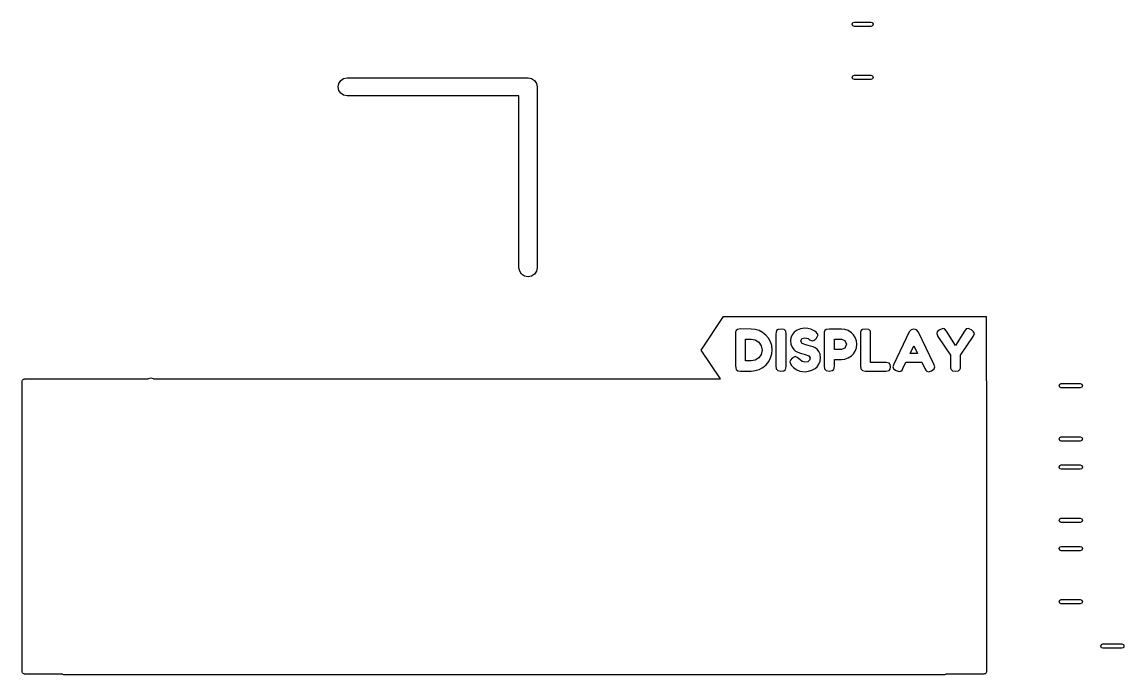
# Model space of a CAD drawing. Extents: x 76 to 221, y -129 to -40.
# Drawn here: x 158.01 to 188.47, y -85.51 to -67.45 of the extents above; entities that cross this region are included whole.
import ezdxf

# ---------------------------------------------------------------- set-up
doc = ezdxf.new("R2010")
doc.units = 0
doc.layers.add('BLACK', color=7, linetype='CONTINUOUS')

msp = doc.modelspace()

# ---------------------------------------------------------------- linework, layer by layer
at = {"layer": 'BLACK', "linetype": 'CONTINUOUS'}
for p, q in [((180.963, -67.515), (180.981, -67.4726)), ((180.981, -67.5574), (180.963, -67.515)), ((180.981, -67.4726), (181.023, -67.455)), ((181.023, -67.575), (180.981, -67.5574)), ((181.023, -67.455), (181.477, -67.455)), ((181.477, -67.575), (181.023, -67.575)), ((181.477, -67.455), (181.519, -67.4726)), ((181.519, -67.5574), (181.477, -67.575)), ((181.519, -67.4726), (181.537, -67.515)), ((181.537, -67.515), (181.519, -67.5574)), ((166.769, -69.1543), (166.823, -69.0732)), ((166.823, -69.0732), (166.904, -69.019)), ((166.904, -69.019), (167, -69)), ((167, -69), (172, -69)), ((172, -69), (172.096, -69.019)), ((172.096, -69.019), (172.177, -69.0732)), ((172.177, -69.0732), (172.231, -69.1543)), ((180.963, -68.985), (180.981, -68.9426)), ((180.981, -69.0274), (180.963, -68.985)), ((180.981, -68.9426), (181.023, -68.925)), ((181.023, -69.045), (180.981, -69.0274)), ((181.023, -68.925), (181.477, -68.925)), ((181.477, -69.045), (181.023, -69.045)), ((181.477, -68.925), (181.519, -68.9426)), ((181.519, -69.0274), (181.477, -69.045)), ((181.519, -68.9426), (181.537, -68.985)), ((181.537, -68.985), (181.519, -69.0274)), ((166.75, -69.25), (166.769, -69.1543)), ((166.769, -69.3457), (166.75, -69.25)), ((166.823, -69.4268), (166.769, -69.3457)), ((166.904, -69.481), (166.823, -69.4268)), ((172.231, -69.1543), (172.25, -69.25)), ((172.25, -69.25), (172.25, -74.25)), ((167, -69.5), (166.904, -69.481)), ((171.75, -69.5), (167, -69.5)), ((171.75, -74.25), (171.75, -69.5)), ((171.769, -74.3457), (171.75, -74.25)), ((172.25, -74.25), (172.231, -74.3457)), ((171.823, -74.4268), (171.769, -74.3457)), ((171.904, -74.481), (171.823, -74.4268)), ((172, -74.5), (171.904, -74.481)), ((172.096, -74.481), (172, -74.5)), ((172.177, -74.4268), (172.096, -74.481)), ((172.231, -74.3457), (172.177, -74.4268)), ((176.783, -76.525), (177.403, -75.595)), ((177.403, -75.595), (177.734, -75.595)), ((177.734, -75.595), (184.336, -75.595)), ((184.336, -75.595), (184.667, -75.595)), ((184.667, -75.595), (184.667, -77.3738)), ((177.736, -76.0273), (177.734, -76.0829)), ((177.734, -76.0829), (177.734, -76.9655)), ((177.751, -75.986), (177.736, -76.0273)), ((177.793, -75.9539), (177.751, -75.986)), ((177.875, -75.9432), (177.793, -75.9539)), ((178.169, -75.9448), (177.875, -75.9432)), ((178.28, -75.9551), (178.169, -75.9448)), ((178.385, -75.9862), (178.28, -75.9551)), ((178.483, -76.0381), (178.385, -75.9862)), ((178.574, -76.1107), (178.483, -76.0381)), ((178.65, -76.1984), (178.574, -76.1107)), ((178.854, -76.0297), (178.851, -76.0845)), ((178.851, -76.0845), (178.851, -76.9671)), ((178.869, -75.9876), (178.854, -76.0297)), ((178.911, -75.9555), (178.869, -75.9876)), ((178.993, -75.9448), (178.911, -75.9555)), ((179.081, -75.9595), (178.993, -75.9448)), ((179.124, -76.0035), (179.081, -75.9595)), ((179.132, -76.0861), (179.124, -76.0035)), ((179.132, -76.9687), (179.132, -76.0861)), ((179.302, -76.103), (179.268, -76.1842)), ((179.36, -76.0297), (179.302, -76.103)), ((179.438, -75.9719), (179.36, -76.0297)), ((179.532, -75.9373), (179.438, -75.9719)), ((179.644, -75.9257), (179.532, -75.9373)), ((179.735, -75.9319), (179.644, -75.9257)), ((179.817, -75.9503), (179.735, -75.9319)), ((179.926, -76.0003), (179.817, -75.9503)), ((179.966, -76.0305), (179.926, -76.0003)), ((180.015, -76.1083), (179.966, -76.0305)), ((179.977, -76.1956), (180.015, -76.1083)), ((180.187, -76.0297), (180.185, -76.0845)), ((180.185, -76.0845), (180.185, -76.9655)), ((180.202, -75.9876), (180.187, -76.0297)), ((180.244, -75.9555), (180.202, -75.9876)), ((180.326, -75.9448), (180.244, -75.9555)), ((180.666, -75.9448), (180.326, -75.9448)), ((180.758, -75.9561), (180.666, -75.9448)), ((180.849, -75.9899), (180.758, -75.9561)), ((180.937, -76.0464), (180.849, -75.9899)), ((180.997, -76.1043), (180.937, -76.0464)), ((181.044, -76.1797), (180.997, -76.1043)), ((181.191, -76.0297), (181.188, -76.0845)), ((181.188, -76.0845), (181.188, -76.9671)), ((181.206, -75.9876), (181.191, -76.0297)), ((181.248, -75.9555), (181.206, -75.9876)), ((181.329, -75.9448), (181.248, -75.9555)), ((181.418, -75.9595), (181.329, -75.9448)), ((181.461, -76.0035), (181.418, -75.9595)), ((181.469, -76.0861), (181.461, -76.0035)), ((181.469, -76.8735), (181.469, -76.0861)), ((182.536, -76.0257), (182.107, -76.9131)), ((182.589, -75.967), (182.536, -76.0257)), ((182.665, -75.9448), (182.589, -75.967)), ((182.739, -75.9654), (182.665, -75.9448)), ((182.792, -76.0273), (182.739, -75.9654)), ((183.22, -76.9131), (182.792, -76.0273)), ((183.312, -76.022), (183.295, -76.0718)), ((183.295, -76.0718), (183.331, -76.1559)), ((183.365, -75.9741), (183.312, -76.022)), ((183.465, -75.9273), (183.365, -75.9741)), ((183.512, -75.94), (183.465, -75.9273)), ((183.569, -76.0051), (183.512, -75.94)), ((183.816, -76.3988), (183.569, -76.0051)), ((184.062, -76.0051), (183.816, -76.3988)), ((184.114, -75.9424), (184.062, -76.0051)), ((184.166, -75.9273), (184.114, -75.9424)), ((184.258, -75.967), (184.166, -75.9273)), ((184.317, -76.0202), (184.258, -75.967)), ((184.3, -76.1559), (184.336, -76.0718)), ((184.336, -76.0718), (184.317, -76.0202)), ((178.015, -76.8258), (178.015, -76.2258)), ((178.015, -76.2258), (178.167, -76.2258)), ((178.167, -76.2258), (178.28, -76.2474)), ((178.28, -76.2474), (178.378, -76.3123)), ((178.378, -76.3123), (178.445, -76.4093)), ((178.445, -76.4093), (178.467, -76.5274)), ((178.705, -76.2956), (178.65, -76.1984)), ((178.737, -76.4024), (178.705, -76.2956)), ((178.748, -76.5186), (178.737, -76.4024)), ((179.268, -76.1842), (179.256, -76.2734)), ((179.256, -76.2734), (179.266, -76.3676)), ((179.266, -76.3676), (179.297, -76.4472)), ((179.536, -76.2789), (179.57, -76.2107)), ((179.576, -76.3496), (179.536, -76.2789)), ((179.57, -76.2107), (179.655, -76.1861)), ((179.677, -76.3861), (179.576, -76.3496)), ((179.655, -76.1861), (179.74, -76.2067)), ((179.74, -76.3982), (179.677, -76.3861)), ((179.74, -76.2067), (179.765, -76.2273)), ((179.809, -76.4155), (179.74, -76.3982)), ((179.765, -76.2273), (179.783, -76.2432)), ((179.783, -76.2432), (179.866, -76.275)), ((179.877, -76.4375), (179.809, -76.4155)), ((179.866, -76.275), (179.922, -76.2551)), ((179.94, -76.4639), (179.877, -76.4375)), ((179.922, -76.2551), (179.977, -76.1956)), ((180.466, -76.5067), (180.466, -76.2258)), ((180.466, -76.2258), (180.664, -76.2258)), ((180.664, -76.2258), (180.76, -76.2615)), ((180.76, -76.2615), (180.806, -76.367)), ((180.806, -76.367), (180.76, -76.4718)), ((181.075, -76.2686), (181.044, -76.1797)), ((181.085, -76.367), (181.075, -76.2686)), ((181.075, -76.4653), (181.085, -76.367)), ((182.558, -76.6258), (182.663, -76.4083)), ((182.663, -76.4083), (182.769, -76.6258)), ((183.331, -76.1559), (183.674, -76.6687)), ((183.957, -76.6687), (184.3, -76.1559)), ((177.316, -77.325), (176.783, -76.525)), ((178.375, -76.7409), (178.278, -76.8046)), ((178.444, -76.6451), (178.375, -76.7409)), ((178.467, -76.5274), (178.444, -76.6451)), ((178.652, -76.8429), (178.706, -76.7435)), ((178.706, -76.7435), (178.738, -76.6354)), ((178.738, -76.6354), (178.748, -76.5186)), ((179.304, -76.7465), (179.253, -76.8066)), ((179.297, -76.4472), (179.342, -76.5097)), ((179.388, -76.7084), (179.304, -76.7465)), ((179.342, -76.5097), (179.397, -76.5528)), ((179.441, -76.7282), (179.388, -76.7084)), ((179.397, -76.5528), (179.46, -76.5839)), ((179.512, -76.7877), (179.441, -76.7282)), ((179.46, -76.5839), (179.528, -76.6107)), ((179.528, -76.6107), (179.595, -76.632)), ((179.595, -76.632), (179.658, -76.6464)), ((179.658, -76.6464), (179.759, -76.6822)), ((179.759, -76.6822), (179.799, -76.7433)), ((179.799, -76.7433), (179.783, -76.8103)), ((179.996, -76.503), (179.94, -76.4639)), ((180.041, -76.5631), (179.996, -76.503)), ((180.072, -76.6419), (180.041, -76.5631)), ((180.071, -76.834), (180.082, -76.7369)), ((180.082, -76.7369), (180.072, -76.6419)), ((180.666, -76.5067), (180.466, -76.5067)), ((180.76, -76.4718), (180.666, -76.5067)), ((180.757, -76.7764), (180.848, -76.7426)), ((180.848, -76.7426), (180.937, -76.6861)), ((180.937, -76.6861), (180.997, -76.6284)), ((180.997, -76.6284), (181.044, -76.5536)), ((181.044, -76.5536), (181.075, -76.4653)), ((182.769, -76.6258), (182.558, -76.6258)), ((183.674, -76.6687), (183.674, -76.9687)), ((183.957, -76.9719), (183.957, -76.6687)), ((177.734, -76.9655), (177.753, -77.0671)), ((178.169, -76.8258), (178.015, -76.8258)), ((178.278, -76.8046), (178.169, -76.8258)), ((178.389, -77.0636), (178.488, -77.0095)), ((178.488, -77.0095), (178.578, -76.9338)), ((178.578, -76.9338), (178.652, -76.8429)), ((178.851, -76.9671), (178.861, -77.0481)), ((178.861, -77.0481), (178.903, -77.0933)), ((179.115, -77.0655), (179.13, -77.0243)), ((179.13, -77.0243), (179.132, -76.9687)), ((179.253, -76.8066), (179.236, -76.8536)), ((179.236, -76.8536), (179.277, -76.9449)), ((179.277, -76.9449), (179.291, -76.9624)), ((179.291, -76.9624), (179.337, -77.0108)), ((179.337, -77.0108), (179.409, -77.0608)), ((179.575, -76.8393), (179.512, -76.7877)), ((179.651, -76.8639), (179.575, -76.8393)), ((179.734, -76.8505), (179.651, -76.8639)), ((179.783, -76.8103), (179.734, -76.8505)), ((179.845, -77.0869), (179.932, -77.0401)), ((179.932, -77.0401), (179.993, -76.9884)), ((179.993, -76.9884), (180.04, -76.9187)), ((180.04, -76.9187), (180.071, -76.834)), ((180.185, -76.9655), (180.194, -77.0481)), ((180.194, -77.0481), (180.236, -77.0921)), ((180.448, -77.064), (180.464, -77.0219)), ((180.464, -77.0219), (180.466, -76.9671)), ((180.466, -76.9671), (180.466, -76.7877)), ((180.466, -76.7877), (180.664, -76.7877)), ((180.664, -76.7877), (180.757, -76.7764)), ((181.188, -76.9671), (181.198, -77.0481)), ((181.198, -77.0481), (181.24, -77.0933)), ((181.901, -76.8735), (181.469, -76.8735)), ((181.977, -76.8854), (181.901, -76.8735)), ((182.009, -76.9227), (181.977, -76.8854)), ((182.017, -76.9901), (182.009, -76.9227)), ((182.009, -77.0576), (182.017, -76.9901)), ((182.107, -76.9131), (182.08, -76.9941)), ((182.08, -76.9941), (182.103, -77.0481)), ((182.103, -77.0481), (182.172, -77.0957)), ((182.337, -77.0782), (182.361, -77.0322)), ((182.361, -77.0322), (182.444, -76.8608)), ((182.444, -76.8608), (182.884, -76.8608)), ((182.884, -76.8608), (182.966, -77.0322)), ((182.966, -77.0322), (182.991, -77.0798)), ((183.155, -77.0973), (183.224, -77.0485)), ((183.247, -76.9941), (183.22, -76.9131)), ((183.224, -77.0485), (183.247, -76.9941)), ((183.674, -76.9687), (183.677, -77.0251)), ((183.677, -77.0251), (183.692, -77.0679)), ((183.939, -77.0687), (183.954, -77.0267)), ((183.954, -77.0267), (183.957, -76.9719)), ((158.032, -77.3594), (158.042, -77.3425)), ((158.042, -77.3425), (158.048, -77.3402)), ((158.048, -77.3402), (158.052, -77.335)), ((158.052, -77.335), (158.072, -77.3317)), ((158.072, -77.3317), (158.09, -77.325)), ((158.09, -77.325), (161.499, -77.325)), ((161.499, -77.325), (161.508, -77.315)), ((161.508, -77.315), (161.572, -77.298)), ((161.572, -77.298), (161.635, -77.315)), ((161.635, -77.315), (161.645, -77.325)), ((161.645, -77.325), (177.316, -77.325)), ((177.753, -77.0671), (177.795, -77.0969)), ((177.795, -77.0969), (177.873, -77.1068)), ((177.873, -77.1068), (178.164, -77.1068)), ((178.164, -77.1068), (178.281, -77.096)), ((178.281, -77.096), (178.389, -77.0636)), ((178.903, -77.0933), (178.991, -77.1084)), ((178.991, -77.1084), (179.073, -77.0977)), ((179.073, -77.0977), (179.115, -77.0655)), ((179.409, -77.0608), (179.517, -77.106)), ((179.517, -77.106), (179.585, -77.1197)), ((179.585, -77.1197), (179.658, -77.1243)), ((179.658, -77.1243), (179.753, -77.1149)), ((179.753, -77.1149), (179.845, -77.0869)), ((180.236, -77.0921), (180.325, -77.1068)), ((180.325, -77.1068), (180.406, -77.0961)), ((180.406, -77.0961), (180.448, -77.064)), ((181.24, -77.0933), (181.328, -77.1084)), ((181.328, -77.1084), (181.899, -77.1084)), ((181.899, -77.1084), (181.982, -77.0925)), ((181.982, -77.0925), (182.009, -77.0576)), ((182.172, -77.0957), (182.257, -77.1227)), ((182.257, -77.1227), (182.308, -77.1076)), ((182.308, -77.1076), (182.337, -77.0782)), ((182.991, -77.0798), (183.019, -77.11)), ((183.019, -77.11), (183.07, -77.1243)), ((183.07, -77.1243), (183.155, -77.0973)), ((183.692, -77.0679), (183.735, -77.1021)), ((183.735, -77.1021), (183.816, -77.1116)), ((183.816, -77.1116), (183.896, -77.1021)), ((183.896, -77.1021), (183.939, -77.0687)), ((158.015, -77.4), (158.017, -77.3903)), ((158.015, -85.412), (158.015, -77.4)), ((158.016, -77.387), (158.018, -77.3841)), ((158.017, -77.3903), (158.016, -77.387)), ((158.018, -77.3841), (158.02, -77.3743)), ((158.02, -77.3743), (158.032, -77.3594)), ((184.667, -77.3738), (184.668, -77.3817)), ((184.668, -77.3817), (184.675, -77.4)), ((184.675, -77.4), (184.675, -85.412)), ((186.679, -77.515), (186.696, -77.4726)), ((186.696, -77.5574), (186.679, -77.515)), ((186.696, -77.4726), (186.739, -77.455)), ((186.739, -77.575), (186.696, -77.5574)), ((186.739, -77.455), (187.261, -77.455)), ((187.261, -77.575), (186.739, -77.575)), ((187.261, -77.455), (187.304, -77.4726)), ((187.304, -77.5574), (187.261, -77.575)), ((187.304, -77.4726), (187.321, -77.515)), ((187.321, -77.515), (187.304, -77.5574)), ((186.679, -78.985), (186.696, -78.9426)), ((186.696, -79.0274), (186.679, -78.985)), ((186.696, -78.9426), (186.739, -78.925)), ((186.739, -79.045), (186.696, -79.0274)), ((186.739, -78.925), (187.261, -78.925)), ((187.261, -79.045), (186.739, -79.045)), ((187.261, -78.925), (187.304, -78.9426)), ((187.304, -79.0274), (187.261, -79.045)), ((187.304, -78.9426), (187.321, -78.985)), ((187.321, -78.985), (187.304, -79.0274)), ((186.679, -79.765), (186.696, -79.7226)), ((186.696, -79.8074), (186.679, -79.765)), ((186.696, -79.7226), (186.739, -79.705)), ((186.739, -79.705), (187.261, -79.705)), ((187.261, -79.705), (187.304, -79.7226)), ((187.304, -79.7226), (187.321, -79.765)), ((187.321, -79.765), (187.304, -79.8074)), ((186.739, -79.825), (186.696, -79.8074)), ((187.261, -79.825), (186.739, -79.825)), ((187.304, -79.8074), (187.261, -79.825)), ((186.679, -81.235), (186.696, -81.1926)), ((186.696, -81.2774), (186.679, -81.235)), ((186.696, -81.1926), (186.739, -81.175)), ((186.739, -81.295), (186.696, -81.2774)), ((186.739, -81.175), (187.261, -81.175)), ((187.261, -81.295), (186.739, -81.295)), ((187.261, -81.175), (187.304, -81.1926)), ((187.304, -81.2774), (187.261, -81.295)), ((187.304, -81.1926), (187.321, -81.235)), ((187.321, -81.235), (187.304, -81.2774)), ((186.679, -82.015), (186.696, -81.9726)), ((186.696, -82.0574), (186.679, -82.015)), ((186.696, -81.9726), (186.739, -81.955)), ((186.739, -82.075), (186.696, -82.0574)), ((186.739, -81.955), (187.261, -81.955)), ((187.261, -82.075), (186.739, -82.075)), ((187.261, -81.955), (187.304, -81.9726)), ((187.304, -82.0574), (187.261, -82.075)), ((187.304, -81.9726), (187.321, -82.015)), ((187.321, -82.015), (187.304, -82.0574)), ((186.679, -83.485), (186.696, -83.4426)), ((186.696, -83.4426), (186.739, -83.425)), ((186.739, -83.425), (187.261, -83.425)), ((187.261, -83.425), (187.304, -83.4426)), ((187.304, -83.4426), (187.321, -83.485)), ((186.696, -83.5274), (186.679, -83.485)), ((186.739, -83.545), (186.696, -83.5274)), ((187.261, -83.545), (186.739, -83.545)), ((187.304, -83.5274), (187.261, -83.545)), ((187.321, -83.485), (187.304, -83.5274)), ((187.846, -84.6726), (187.889, -84.655)), ((187.889, -84.655), (188.411, -84.655)), ((188.411, -84.655), (188.454, -84.6726)), ((187.829, -84.715), (187.846, -84.6726)), ((187.846, -84.7574), (187.829, -84.715)), ((187.889, -84.775), (187.846, -84.7574)), ((188.411, -84.775), (187.889, -84.775)), ((188.454, -84.7574), (188.411, -84.775)), ((188.454, -84.6726), (188.471, -84.715)), ((188.471, -84.715), (188.454, -84.7574)), ((158.022, -85.4303), (158.015, -85.412)), ((158.025, -85.4495), (158.022, -85.4303)), ((158.03, -85.4539), (158.025, -85.4495)), ((158.033, -85.4602), (158.03, -85.4539)), ((158.049, -85.47), (158.033, -85.4602)), ((158.064, -85.4825), (158.049, -85.47)), ((158.074, -85.4842), (158.064, -85.4825)), ((158.077, -85.4859), (158.074, -85.4842)), ((158.08, -85.4853), (158.077, -85.4859)), ((158.09, -85.487), (158.08, -85.4853)), ((159.127, -85.487), (158.09, -85.487)), ((159.131, -85.4929), (159.127, -85.487)), ((159.146, -85.4978), (159.131, -85.4929)), ((159.159, -85.5071), (159.146, -85.4978)), ((159.175, -85.5071), (159.159, -85.5071)), ((159.19, -85.512), (159.175, -85.5071)), ((183.49, -85.512), (159.19, -85.512)), ((183.505, -85.5071), (183.49, -85.512)), ((183.521, -85.5071), (183.505, -85.5071)), ((183.534, -85.4978), (183.521, -85.5071)), ((183.549, -85.4929), (183.534, -85.4978)), ((183.553, -85.487), (183.549, -85.4929)), ((184.6, -85.487), (183.553, -85.487)), ((184.618, -85.4803), (184.6, -85.487)), ((184.637, -85.477), (184.618, -85.4803)), ((184.642, -85.4718), (184.637, -85.477)), ((184.648, -85.4695), (184.642, -85.4718)), ((184.658, -85.4526), (184.648, -85.4695)), ((184.67, -85.4377), (184.658, -85.4526)), ((184.672, -85.4279), (184.67, -85.4377)), ((184.674, -85.425), (184.672, -85.4279)), ((184.675, -85.412), (184.673, -85.4217)), ((184.673, -85.4217), (184.674, -85.425))]:
    msp.add_line(p, q, dxfattribs=at)

doc.saveas('drawing.dxf')
